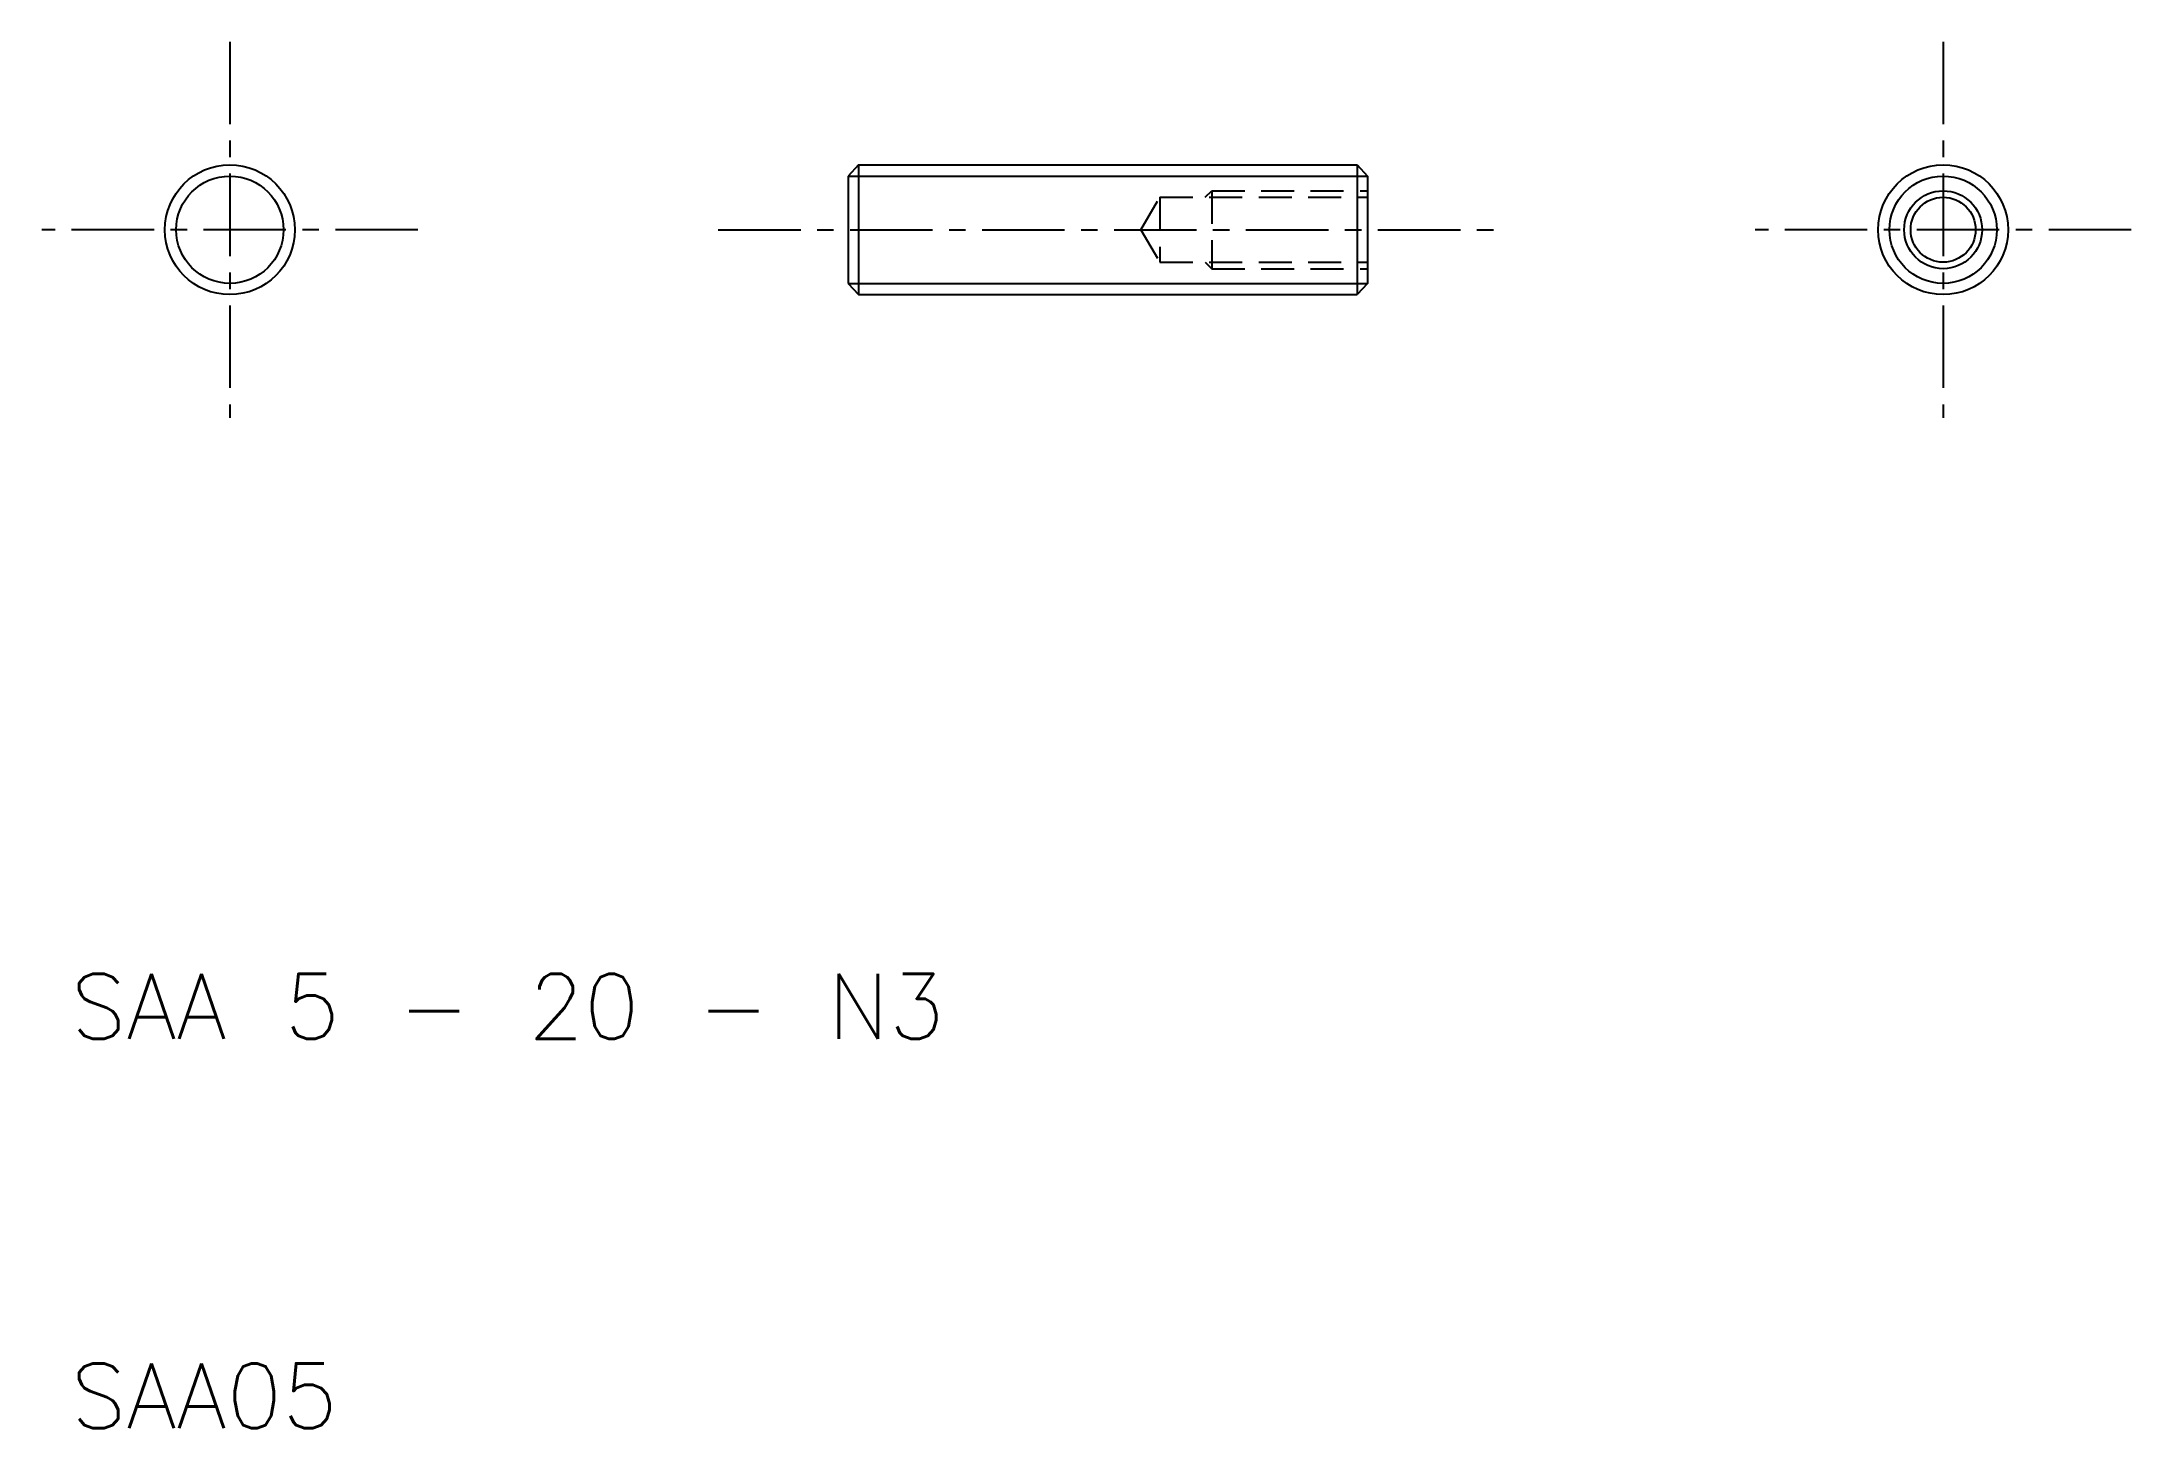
# Model space of a CAD drawing. Extents: x 10 to 90.4, y 10 to 63.4.
import ezdxf

# ---------------------------------------------------------------- set-up
doc = ezdxf.new("R2010")
doc.units = 0
doc.header["$LTSCALE"] = 0.1
doc.linetypes.add('CENTER', pattern=[50.8, 31.75, -6.35, 6.35, -6.35])
doc.linetypes.add('DASHED', pattern=[19.05, 12.7, -6.35])
doc.layers.get('0').update_dxf_attribs({"linetype": 'CONTINUOUS'})
doc.layers.add('CENTER', color=1, linetype='CONTINUOUS')
doc.styles.get("Standard").update_dxf_attribs({"font": 'txt.shx', "bigfont": 'bigfont.shx'})

msp = doc.modelspace()

# ---------------------------------------------------------------- linework, layer by layer
for p, q in [((41.444, 58.671), (41.044, 58.238)), ((41.044, 58.238), (41.044, 54.104)), ((41.444, 58.671), (60.644, 58.671)), ((41.444, 58.671), (41.444, 53.671)), ((60.644, 58.671), (61.044, 58.238)), ((60.644, 58.671), (60.644, 53.671)), ((61.044, 58.238), (61.044, 54.104)), ((41.044, 54.104), (41.444, 53.671)), ((61.044, 54.104), (60.644, 53.671)), ((41.444, 53.671), (60.644, 53.671))]:
    msp.add_line(p, q)
at = {"color": 3}
for p, q in [((41.044, 58.238), (61.044, 58.238)), ((41.044, 54.104), (61.044, 54.104))]:
    msp.add_line(p, q, dxfattribs=at)
at = {"color": 3, "linetype": 'DASHED'}
for p, q in [((52.322, 56.171), (53.044, 57.421)), ((53.044, 57.421), (61.044, 57.421)), ((53.044, 57.421), (53.044, 54.921)), ((54.794, 57.421), (55.044, 57.671)), ((55.044, 57.671), (55.044, 54.671)), ((55.044, 57.671), (61.044, 57.671)), ((52.322, 56.171), (53.044, 54.921)), ((53.044, 54.921), (61.044, 54.921)), ((54.794, 54.921), (55.044, 54.671)), ((55.044, 54.671), (61.044, 54.671))]:
    msp.add_line(p, q, dxfattribs=at)
for centre, radius in [((17.241, 56.171), 2.5), ((83.207, 56.171), 2.5), ((83.207, 56.171), 1.25)]:
    msp.add_circle(centre, radius)
at = {"color": 3}
for centre, radius in [((17.241, 56.171), 2.067), ((83.207, 56.171), 2.067), ((83.207, 56.171), 1.5)]:
    msp.add_circle(centre, radius, dxfattribs=at)
at = {"layer": 'CENTER', "linetype": 'CENTER'}
for p, q in [((17.241, 63.413), (17.241, 48.93)), ((83.207, 63.413), (83.207, 48.93)), ((24.482, 56.171), (10, 56.171)), ((36.044, 56.171), (66.044, 56.171)), ((90.448, 56.171), (75.966, 56.171))]:
    msp.add_line(p, q, dxfattribs=at)

# ---------------------------------------------------------------- texts
for s, p in [('SAA 5 - 20 - N3', (11.114, 25)), ('SAA05', (11.114, 10))]:
    msp.add_text(s, height=2.5).set_placement(p)

doc.saveas('drawing.dxf')
